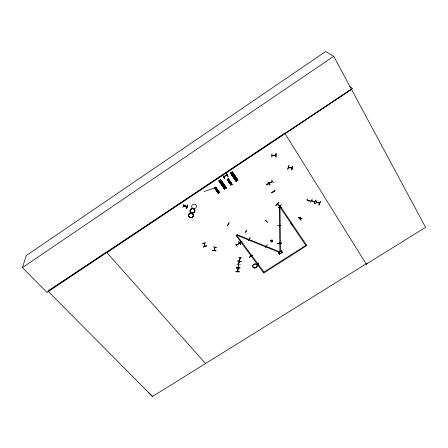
<?xml version="1.0" encoding="UTF-8"?>
<svg xmlns="http://www.w3.org/2000/svg" width="448" height="448" viewBox="0 0 448 448"><rect width="100%" height="100%" fill="white"/><g stroke="black" fill="none" stroke-linecap="round" stroke-linejoin="round"><path stroke-width="0.67" d="M278.376 252.885L279.406 253.327L278.376 252.885L279.429 253.114L279.395 252.235C280.179 251.866 279.328 254.414 279.642 252.078M279.586 254.089L279.384 254.341L279.597 253.294L280.666 253.523L280.386 253.579M279.63 254.184L279.597 253.294M281.434 251.838L281.646 250.802L281.434 251.838L280.375 251.608L280.655 251.552M281.383 253.07C281.714 250.701 280.84 253.271 281.63 252.907L281.596 252.017L282.666 252.252L281.624 251.804L282.666 252.252M279.384 254.341L279.362 253.232M281.669 251.899L281.646 250.802M271.891 157.366L271.964 153.507M272.25 155.226L272.328 155.35M275.514 155.361L275.436 155.042M275.901 153.289L275.862 157.136M276.018 157.13L276.119 153.334M235.878 271.69L239.49 271.813L235.9 271.762M239.971 267.378L236.393 267.574M236.382 267.322L239.994 267.484M214.222 250.057L214.161 250.544L215.034 247.262M185.052 206.483L185.17 206.136M183.305 206.046L187.04 207.004L183.299 205.996M236.281 268.576L239.837 268.509M236.785 264.152L240.386 264.258M238.157 268.61L237.972 268.957L238.011 268.598M238.062 267.204L238.241 267.21M237.63 271.746L237.955 268.425M238.14 267.4L238.465 264.062M238.146 268.666L237.731 271.55M238.291 267.4L238.42 264.13M277.172 204.081L277.295 204.17M265.25 220.321L267.932 222.449M237.703 261.033L241.242 261.447M237.737 260.882L241.276 261.307M279.602 243.174L279.558 242.984M223.994 176.613L224.056 176.893L223.888 176.59M236.544 245.174L236.606 244.737M271.986 181.462C273.073 181.619 270.105 182.286 269.108 183.585M212.369 250.438L216.02 250.835L212.391 250.174M216.009 250.869L212.402 250.303M300.563 217.818L300.474 218.249L300.25 218.019M308.515 200.928L308.521 200.581M308.426 200.441L308.498 200.978L308.252 200.726M204.014 243.258L204.887 246.428M239.557 260.854L240.195 257.69M204.82 246.142L205.055 246.406L204.098 243.057M239.652 261.94L239.215 261.957M239.529 262.013L239.658 262.058M268.072 183.91L268.005 183.758M213.332 246.809L216.91 247.503M214.95 247.167L215.057 247.419M270.564 240.828C273.734 237.563 273.028 244.821 270.542 240.901L271.975 239.982M237.748 271.264L237.793 271.774L237.552 271.55M258.541 262.73L257.645 265.821M183.254 206.209L186.978 207.172M288.96 165.614L287.868 169.204M287.745 169.232L288.764 165.57M288.803 167.574L288.434 167.507M291.738 167.793L291.754 168.095L291.995 167.838M292.628 166.191L291.665 169.91M291.81 169.938L292.852 166.286M235.424 243.824L237.244 246.596M298.682 217.678L301.997 218.73M298.715 217.778L302.058 218.786L298.659 217.896M300.507 218.221L300.406 217.773M308.364 200.917L308.358 200.497M106.747 252.459L351.434 89.236L47.04 292.41L22.4 267.635L26.292 255.539L325.618 51.537L333.721 56.269L425.6 227.332L366.229 264.174L366.061 263.906M266.554 221.323L266.795 220.937L266.588 221.301M182.801 207.564L183.971 204.103M185.377 206.489L185.444 206.164M187.695 205.083L186.519 208.538L187.684 205.016M186.53 208.482L187.706 205.027M240.565 242.295L240.878 242.435M224.7 178.522L222.634 175.392L224.683 178.55M251.065 256.161L250.818 255.808M238.543 257.606L242.054 257.986M183.456 205.604L187.186 206.562L183.45 205.643M312.183 198.968L310.615 202.306M311.774 200.883L311.433 200.777M314.384 201.505L314.597 201.695M314.462 201.762L314.356 201.466L314.457 201.779M314.042 203.442L315.745 200.161M306.998 199.87L310.335 200.962L306.981 199.875M300.642 217.935L300.25 218.098M316.932 200.542L315.51 203.907M316.702 202.289L316.299 202.328M319.357 203.157L319.486 203.235M318.814 204.91L320.398 201.606L319.038 205.038M227.433 225.87L229.174 222.645L227.416 225.809M228.368 224.263L228.659 224.538L228.631 224.202M228.704 224.403L228.306 224.375M306.779 245.549L263.771 273.039L236.158 235.682L237.054 234.539M245.689 231.213L245.986 231.258M245.896 231.414L246.058 231.442M245.162 232.994L246.938 229.897M250.09 237.698L248.198 240.789L250.096 237.759M249.301 239.26L249.637 239.389L249.222 239.4M249.53 239.198L249.486 239.35M267.31 244.653L265.586 247.755M236.718 235.15L279.524 252.465L279.866 251.882L279.266 207.127M227.069 174.95L226.996 174.821M148.411 392.42L152.488 396.463L366.1 263.883L366.268 264.152L367.074 263.032M306.925 199.998L310.195 201.062M237.39 180.527L237.653 180.359L231.907 172.172L237.434 180.499M237.972 180.152L237.714 180.314L232.126 172.099L232.383 171.931L237.95 180.174L232.378 171.937M237.849 180.197L232.232 171.959L230.574 173.04L236.074 181.378L237.815 180.169M230.81 172.95L236.426 181.149L230.787 172.962L231.045 172.794L236.41 181.16L236.639 181.003M232.081 184.218L228.362 178.758L227.164 179.497L230.838 185.013L231.879 184.352M231.213 184.772L230.838 185.013L231.207 184.778L227.371 179.351L230.905 184.918M231.89 184.335L228.346 178.774L228.049 178.92L231.722 184.447L232.092 184.212M231.795 184.369L228.054 178.937L231.862 184.352M226.106 188.02L226.363 187.852L220.702 179.721L218.898 180.824L224.47 189.073L226.24 187.897L220.55 179.749L226.358 187.863M224.784 188.866L225.042 188.703L219.218 180.606L224.918 188.742M219.285 192.702L218.232 193.374L214.502 187.914L215.701 187.186L219.481 192.578L219.117 192.808L215.314 187.438L215.695 187.191L219.498 192.562M218.518 193.144L214.502 187.914L214.81 187.762L218.462 193.228M228.189 178.87L232.002 184.24L231.722 184.447M220.147 180.09L220.377 179.928L226.022 188.082L220.158 180.074M220.45 179.889L226.206 187.919M214.816 187.757L218.305 193.278M215.527 187.298L219.47 192.584M288.467 167.384L288.837 167.446M280.347 206.836L280.196 207.183L280.05 206.881M280.05 206.931L280.459 206.926M266.515 221.11L266.655 221.418L266.918 221.166M279.07 205.66L281.73 207.844M278.51 202.608L275.867 205.369L278.538 202.664M277.508 204.182L277.262 203.991L279.58 206.203M278.578 207.766L281.109 204.921M269.483 183.506L269.31 183.221M272.21 181.311L272.401 181.614L272.3 181.3M239.232 243.281L239.462 242.95M268.1 182.095L270.127 185.102L267.988 182.258M237.496 180.421L232.053 172.15M237.63 180.382L232.025 172.172M224.582 188.961L218.898 180.813L224.599 188.95M225.019 188.726L219.33 180.611M227.102 179.575L227.472 179.34M218.926 180.835L224.504 189.05M219.134 180.734L224.823 188.843M219.212 180.645L224.885 188.765M220.466 179.878L226.145 187.998M230.563 173.074L236.298 181.233L230.714 173.012M230.922 172.838L236.482 181.07M214.721 187.79L214.435 188.003M215.382 187.37L219.257 192.718M279.625 243.102L279.602 242.844M272.401 181.614L269.035 183.445M257.667 264.102L258.059 264.398L257.975 264.062M22.4 267.635L333.721 56.269M47.936 291.088L106.484 252.162L205.733 363.77M284.973 133.498L352.621 88.525L349.776 86.593M271.611 179.889L273.431 182.918M269.735 182.711L266.454 184.845L269.774 182.79M268.167 184.05L268.122 183.686M231.146 173.88L232.803 172.799M219.481 181.653L221.127 180.578M231.526 174.44L233.184 173.359M219.867 182.207L221.514 181.132M232.098 175.274L233.755 174.199M220.444 183.036L222.09 181.961M232.607 176.019L234.259 174.938M214.508 187.919L215.6 187.208M220.959 183.764L222.606 182.694M215.975 187.718L214.894 188.462L215.975 187.718A47.124 14.829 -17.8 0 0 204.064 191.554M233.173 176.848L234.83 175.773M227.797 180.421L228.9 179.704M221.536 184.593L223.182 183.523M228.178 180.97L229.281 180.258M229.617 180.746L228.508 181.429M215.886 189.862L216.978 189.151M271.757 192.735L274.96 190.54L271.807 192.814M271.796 192.797L275.01 190.63M235.603 180.415L237.25 179.34M224 188.115L225.635 187.051M230.524 184.374L231.622 183.663M217.991 192.651L218.915 192.052M217.918 192.741L219.01 192.03M231.571 184.374L231.269 184.643M218.378 193.189L219.296 192.595M279.339 207.256L280.616 206.646M226.184 173.219L228.06 176.406L226.178 173.214M226.946 174.838L223.614 176.814M238.577 241.825L240.699 244.378M242.144 241.114L238.952 243.068L239.243 243.426L239.12 243.174M236.348 244.944C236.415 245.711 240.128 243.471 239.378 242.967M279.524 252.465L279.686 252.168M281.338 252.974L281.63 252.907M250.706 255.898L250.891 256.273M252.526 255.198L249.474 257.247L252.538 255.214M249.486 257.258L252.571 255.298M299.986 218.893L300.177 219.195L300.098 218.82M291.934 224.325L291.698 224.224M301.185 220.371L299.449 217.594M292.712 225.831L290.842 223.02L292.662 225.742M230.474 173.169L236.074 181.378M249.25 239.126L249.642 239.422M266.364 246.294L266.062 246.154L266.442 246.182M230.978 184.923L227.147 179.463L227.461 179.346M269.472 183.344L269.214 183.663L269.08 183.372M236.505 245.207L236.387 244.877M226.626 175.056L226.621 174.843M238.745 241.707L240.688 244.384M273.33 191.481L273.146 191.425M202.244 243.69L205.895 242.743M206.769 245.879L203.207 247.106M203.162 246.954L206.763 245.862M272.059 155.389L275.817 155.176M231.218 184.766L227.371 179.351M314.726 201.863L311.394 200.519M237.098 234.679L279.866 251.882L280.56 251.804L279.989 207.049M281.378 243.057L277.771 243.466L281.383 243.079M281.417 243.163L277.81 243.566M277.81 243.701L281.422 243.314M277.575 225.753L281.243 225.372M279.334 225.898L279.412 225.702M271.891 155.422L275.85 155.338L275.705 155.03M258.037 264.102L257.69 264.062M239.495 260.439L238.683 263.642L239.641 260.372M271.998 155.568L271.897 155.288M275.453 155.372L275.391 155.086M292.107 167.994L288.378 167.255M288.478 167.53L292.113 168.146L291.721 168.106M280.392 206.808L280.224 207.155M183.506 205.458L187.236 206.427M311.702 200.598L311.797 200.738M311.472 200.788L314.737 201.83M280.375 251.608L281.406 252.05M279.625 253.081L280.666 253.523M279.642 253.383L280.431 253.674M282.43 252.398L281.596 252.017M278.611 252.734L279.429 253.114M280.61 251.457L281.383 251.742M239.523 243.113L236.404 245.106M314.199 203.498L315.521 200.038M279.675 206.332L277.088 203.935M279.703 243.034L279.681 243.303M275.867 205.369L278.566 202.703M281.282 205.117L278.471 207.67M152.488 396.463L48.037 291.183L284.754 133.146L366.268 264.152M236.768 235.284L263.945 272.031M319.519 203.073L316.254 202.07M319.441 203.241L316.198 202.188M215.387 187.342L219.178 192.741M214.715 187.774L218.512 193.166M214.497 187.886L218.299 193.306M215.555 187.286L219.352 192.657M227.153 179.514L230.86 184.996M280.683 206.774L306.858 245.689M280.062 207.178L305.838 245.426M225.977 173.253L228.06 176.406M306.438 245.045L263.357 272.406M291.883 224.202L291.81 224.151M203.952 243.169L204.114 243.611L204.154 243.113M279.227 225.49L279.35 225.91M279.479 242.855L279.44 243.124M204.058 243.555L203.974 243.09M226.906 174.709L227.018 175L223.77 177.033L223.658 176.736M228.642 179.334L227.528 180.018M249.441 239.355L249.217 239.114M250.712 255.875L250.83 256.105M240.744 242.435L240.509 242.088M236.662 244.742L236.774 245.05M217.364 189.694L216.261 190.372M240.139 257.751L239.378 260.831M228.312 224.106L228.25 224.218M239.568 261.85L239.663 262.175M238.252 266.952L238.319 267.378M238.078 268.43L238.14 268.89M214.99 247.1L214.278 250.331M204.954 245.969L205.055 246.355M204.898 245.913L205.038 246.434M204.77 245.946L204.91 246.467L204.753 246.019M271.046 240.878L271.449 241.584L272.266 241.142L271.869 240.436L271.046 240.878M216.328 189.7L216.894 189.79L216.328 189.7M228.962 181.3L229.527 181.39L228.962 181.3M239.338 262.018L239.35 262.007M216.233 188.087L215.152 188.832L216.244 188.121M216.619 188.63L215.538 189.375L216.63 188.664M229.986 181.266L228.9 182.011L229.986 181.266M254.475 267.971A2.262 1.943 -20.7 0 0 257.124 265.244A2.262 1.943 -20.7 0 0 253.372 264.79A2.262 1.943 -20.7 0 0 254.475 267.971M254.447 267.893A2.257 1.938 -20.7 0 0 257.096 265.171A2.257 1.938 -20.7 0 0 253.35 264.718A2.257 1.938 -20.7 0 0 254.447 267.893M189.633 217.33A2.414 2.19 -11.5 0 0 193.34 215.466A2.414 2.19 -11.5 0 0 189.84 213.522A2.414 2.19 -11.5 0 0 189.633 217.33A2.408 2.19 -11.5 0 0 193.334 215.466A2.408 2.19 -11.5 0 0 189.846 213.522A2.408 2.19 -11.5 0 0 189.638 217.325A2.402 2.184 -11.5 0 0 193.329 215.466A2.402 2.184 -11.5 0 0 189.846 213.528A2.402 2.184 -11.5 0 0 189.638 217.325M192.752 208.303A2.414 2.212 -12.4 0 0 196.465 206.427A2.414 2.212 -12.4 0 0 192.97 204.456A2.414 2.212 -12.4 0 0 192.752 208.303M191.162 212.778A2.43 2.218 -12 0 0 194.891 210.896A2.43 2.218 -12 0 0 191.369 208.925A2.43 2.218 -12 0 0 191.162 212.778M191.162 212.738A2.408 2.195 -12 0 0 194.863 210.874A2.414 2.201 -12 0 0 191.374 208.908A2.414 2.201 -12 0 0 191.162 212.738A2.414 2.201 -12 0 0 194.869 210.868A2.408 2.195 -12 0 0 191.374 208.914A2.408 2.195 -12 0 0 191.162 212.738"/></g></svg>
